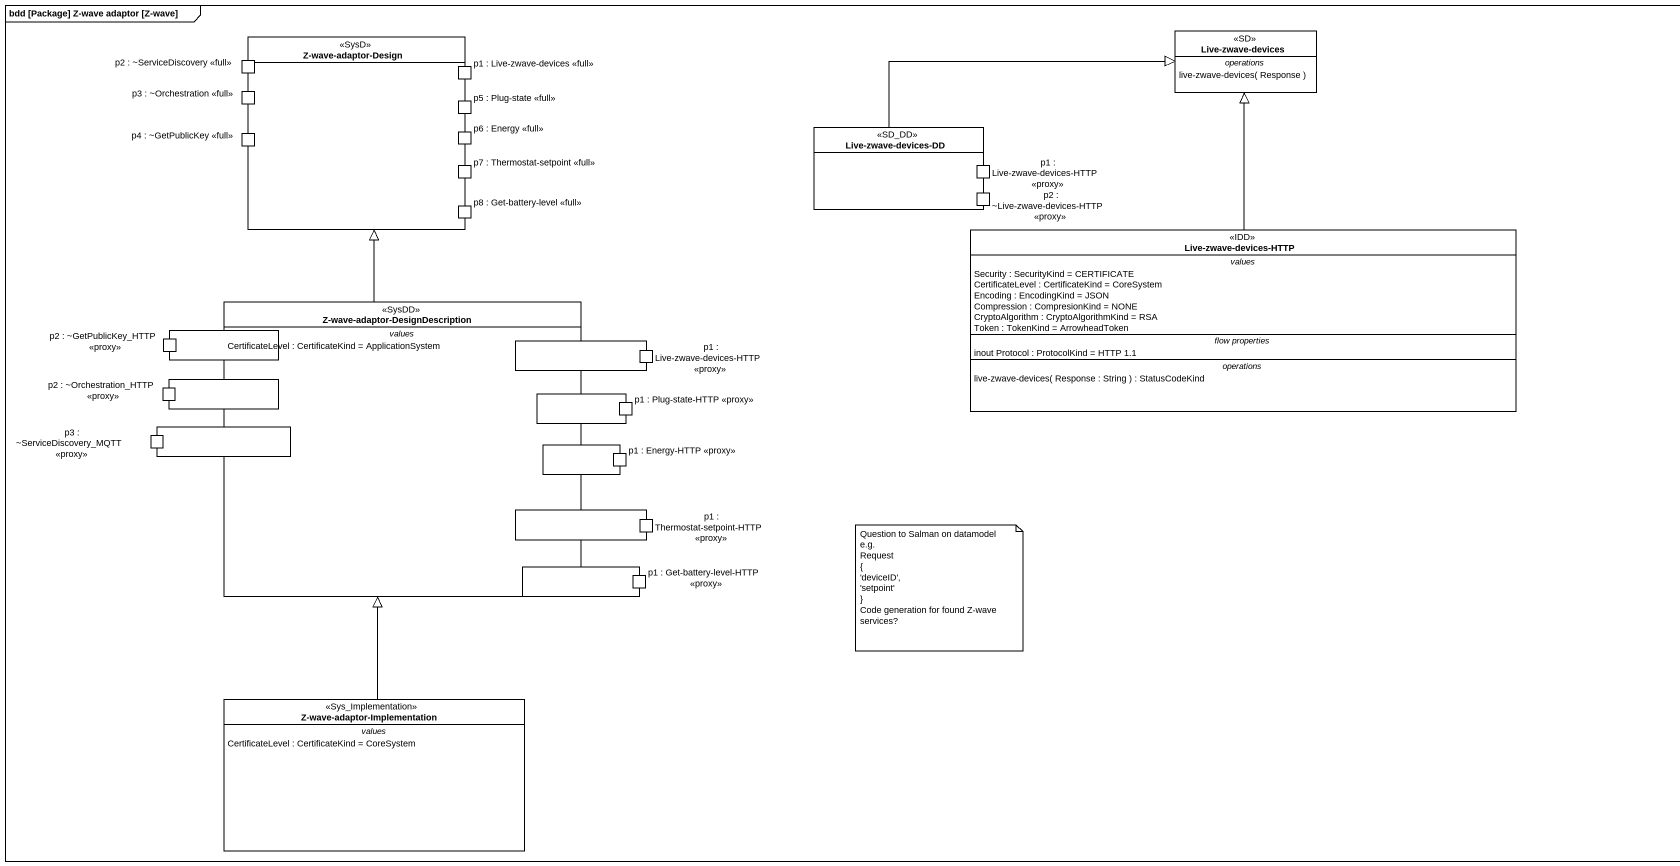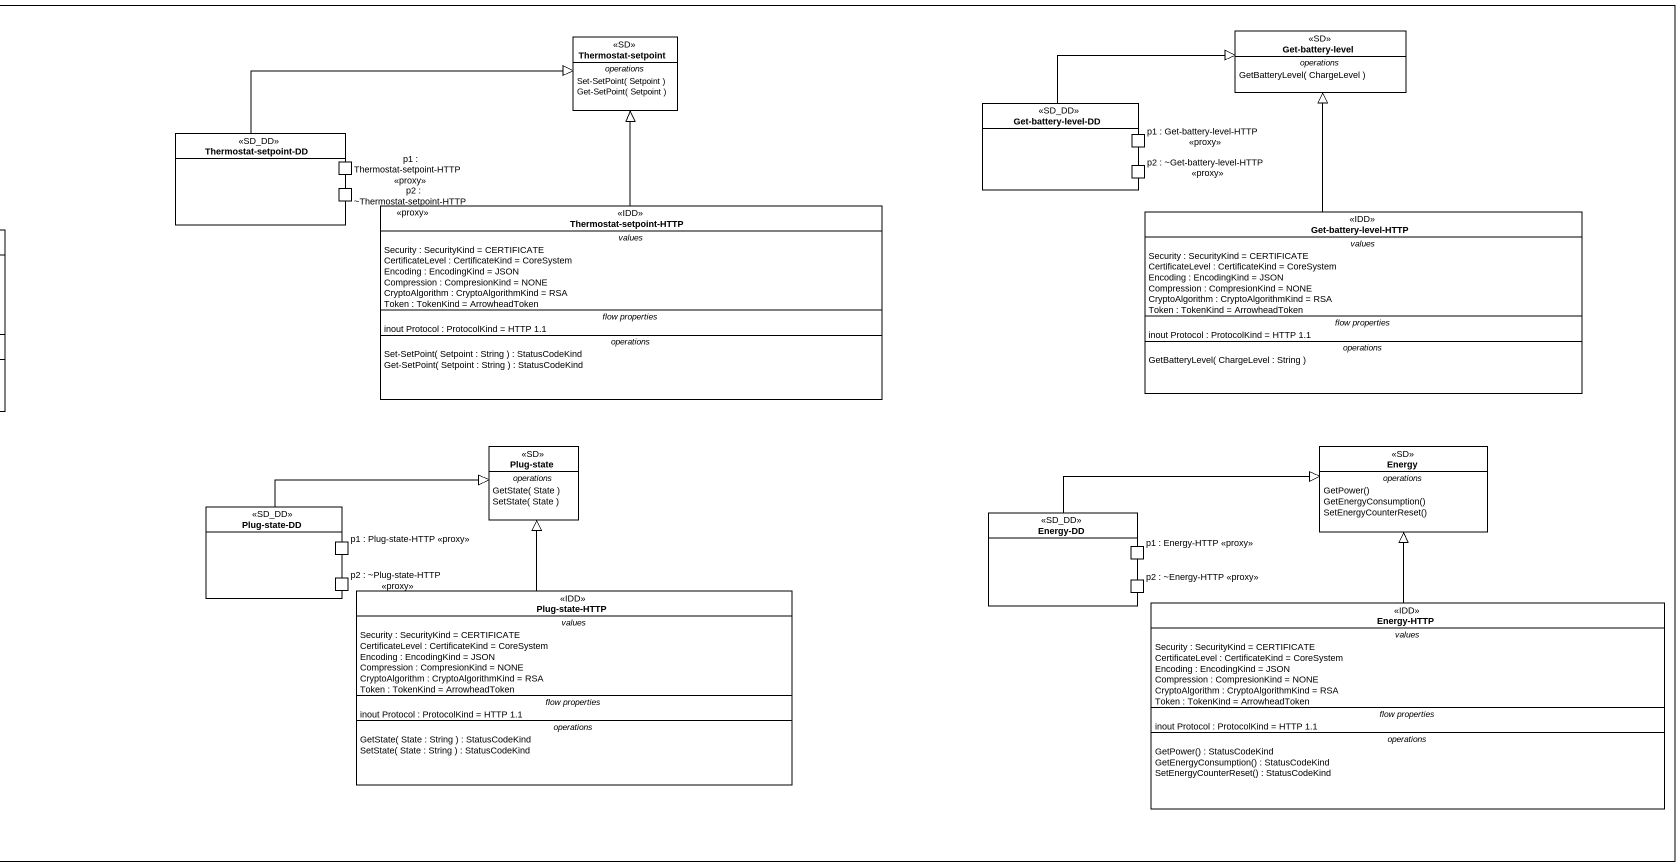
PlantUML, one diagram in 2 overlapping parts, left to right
@startuml
mainframe bdd [Package] Z-wave adaptor [Z-wave]
allowmixing
hide circle
hide empty members
rectangle "Z-wave-adaptor-Design" as Z_wave_adaptor_Design <<SysD>> {
  port "p2 : ~ServiceDiscovery <<full>>" as p2_ServiceDiscovery_full
  port "p3 : ~Orchestration <<full>>" as p3_Orchestration_full
  port "p1 : Live-zwave-devices <<full>>" as p1_Live_zwave_devices_full
  port "p5 : Plug-state <<full>>" as p5_Plug_state_full
  port "p4 : ~GetPublicKey <<full>>" as p4_GetPublicKey_full
  port "p7 : Thermostat-setpoint <<full>>" as p7_Thermostat_setpoint_full
  port "p6 : Energy <<full>>" as p6_Energy_full
  port "p8 : Get-battery-level <<full>>" as p8_Get_battery_level_full
}
class "Live-zwave-devices" as Live_zwave_devices <<SD>> {
  -- operations --
  live-zwave-devices( Response )
}
class "Thermostat-setpoint" as Thermostat_setpoint <<SD>> {
  -- operations --
  Set-SetPoint( Setpoint )
  Get-SetPoint( Setpoint )
}
class "Get-battery-level" as Get_battery_level <<SD>> {
  -- operations --
  GetBatteryLevel( ChargeLevel )
}
rectangle "Live-zwave-devices-DD" as Live_zwave_devices_DD <<SD_DD>> {
  port "p1 : Live-zwave-devices-HTTP <<proxy>>" as p1_Live_zwave_devices_HTTP
  port "p2 : ~Live-zwave-devices-HTTP <<proxy>>" as p2_Live_zwave_devices_HTTP
}
rectangle "Get-battery-level-DD" as Get_battery_level_DD <<SD_DD>> {
  port "p1 : Get-battery-level-HTTP <<proxy>>" as p1_Get_battery_level_HTTP
  port "p2 : ~Get-battery-level-HTTP <<proxy>>" as p2_Get_battery_level_HTTP
}
rectangle "Thermostat-setpoint-DD" as Thermostat_setpoint_DD <<SD_DD>> {
  port "p1 : Thermostat-setpoint-HTTP <<proxy>>" as p1_Thermostat_setpoint_HTTP
  port "p2 : ~Thermostat-setpoint-HTTP <<proxy>>" as p2_Thermostat_setpoint_HTTP
}
class "Thermostat-setpoint-HTTP" as Thermostat_setpoint_HTTP <<IDD>> {
  -- values --
  Security : SecurityKind = CERTIFICATE
  CertificateLevel : CertificateKind = CoreSystem
  Encoding : EncodingKind = JSON
  Compression : CompresionKind = NONE
  CryptoAlgorithm : CryptoAlgorithmKind = RSA
  Token : TokenKind = ArrowheadToken
  -- flow properties --
  inout Protocol : ProtocolKind = HTTP 1.1
  -- operations --
  Set-SetPoint( Setpoint : String ) : StatusCodeKind
  Get-SetPoint( Setpoint : String ) : StatusCodeKind
}
class "Live-zwave-devices-HTTP" as Live_zwave_devices_HTTP <<IDD>> {
  -- values --
  Security : SecurityKind = CERTIFICATE
  CertificateLevel : CertificateKind = CoreSystem
  Encoding : EncodingKind = JSON
  Compression : CompresionKind = NONE
  CryptoAlgorithm : CryptoAlgorithmKind = RSA
  Token : TokenKind = ArrowheadToken
  -- flow properties --
  inout Protocol : ProtocolKind = HTTP 1.1
  -- operations --
  live-zwave-devices( Response : String ) : StatusCodeKind
}
class "Get-battery-level-HTTP" as Get_battery_level_HTTP <<IDD>> {
  -- values --
  Security : SecurityKind = CERTIFICATE
  CertificateLevel : CertificateKind = CoreSystem
  Encoding : EncodingKind = JSON
  Compression : CompresionKind = NONE
  CryptoAlgorithm : CryptoAlgorithmKind = RSA
  Token : TokenKind = ArrowheadToken
  -- flow properties --
  inout Protocol : ProtocolKind = HTTP 1.1
  -- operations --
  GetBatteryLevel( ChargeLevel : String )
}
class "Z-wave-adaptor-DesignDescription" as Z_wave_adaptor <<SysDD>> {
  -- values --
  CertificateLevel : CertificateKind = ApplicationSystem
}
rectangle "p2 : ~GetPublicKey_HTTP <<proxy>>" as p2_GetPublicKey_HTTP_proxy
rectangle "p1 : Live-zwave-devices-HTTP <<proxy>>" as p1_Live_zwave_devices_HTTP_2
rectangle "p2 : ~Orchestration_HTTP <<proxy>>" as p2_Orchestration_HTTP_proxy
rectangle "p3 : ~ServiceDiscovery_MQTT <<proxy>>" as p3_ServiceDiscovery_MQTT
rectangle "p1 : Plug-state-HTTP <<proxy>>" as p1_Plug_state_HTTP_proxy
rectangle "p1 : Energy-HTTP <<proxy>>" as p1_Energy_HTTP_proxy
class "Plug-state" as Plug_state <<SD>> {
  -- operations --
  GetState( State )
  SetState( State )
}
class Energy <<SD>> {
  -- operations --
  GetPower()
  GetEnergyConsumption()
  SetEnergyCounterReset()
}
rectangle "Plug-state-DD" as Plug_state_DD <<SD_DD>> {
  port "p1 : Plug-state-HTTP <<proxy>>" as p1_Plug_state_HTTP_proxy_2
  port "p2 : ~Plug-state-HTTP <<proxy>>" as p2_Plug_state_HTTP_proxy
}
rectangle "Energy-DD" as Energy_DD <<SD_DD>> {
  port "p1 : Energy-HTTP <<proxy>>" as p1_Energy_HTTP_proxy_2
  port "p2 : ~Energy-HTTP <<proxy>>" as p2_Energy_HTTP_proxy
}
rectangle "p1 : Thermostat-setpoint-HTTP <<proxy>>" as p1_Thermostat_setpoint_HTTP_2
rectangle "p1 : Get-battery-level-HTTP <<proxy>>" as p1_Get_battery_level_HTTP_2
class "Plug-state-HTTP" as Plug_state_HTTP <<IDD>> {
  -- values --
  Security : SecurityKind = CERTIFICATE
  CertificateLevel : CertificateKind = CoreSystem
  Encoding : EncodingKind = JSON
  Compression : CompresionKind = NONE
  CryptoAlgorithm : CryptoAlgorithmKind = RSA
  Token : TokenKind = ArrowheadToken
  -- flow properties --
  inout Protocol : ProtocolKind = HTTP 1.1
  -- operations --
  GetState( State : String ) : StatusCodeKind
  SetState( State : String ) : StatusCodeKind
}
class "Energy-HTTP" as Energy_HTTP <<IDD>> {
  -- values --
  Security : SecurityKind = CERTIFICATE
  CertificateLevel : CertificateKind = CoreSystem
  Encoding : EncodingKind = JSON
  Compression : CompresionKind = NONE
  CryptoAlgorithm : CryptoAlgorithmKind = RSA
  Token : TokenKind = ArrowheadToken
  -- flow properties --
  inout Protocol : ProtocolKind = HTTP 1.1
  -- operations --
  GetPower() : StatusCodeKind
  GetEnergyConsumption() : StatusCodeKind
  SetEnergyCounterReset() : StatusCodeKind
}
class "Z-wave-adaptor-Implementation" as Z_wave_adaptor_2 <<Sys_Implementation>> {
  -- values --
  CertificateLevel : CertificateKind = CoreSystem
}
Live_zwave_devices_DD -right-|> Live_zwave_devices
Get_battery_level_DD -right-|> Get_battery_level
Thermostat_setpoint_DD -right-|> Thermostat_setpoint
Thermostat_setpoint_HTTP -up-|> Thermostat_setpoint
Live_zwave_devices_HTTP -up-|> Live_zwave_devices
Get_battery_level_HTTP -up-|> Get_battery_level
Z_wave_adaptor -up-|> Z_wave_adaptor_Design
Plug_state_DD -right-|> Plug_state
Energy_DD -right-|> Energy
Plug_state_HTTP -up-|> Plug_state
Energy_HTTP -up-|> Energy
Z_wave_adaptor_2 -up-|> Z_wave_adaptor
note as N1
  Question to Salman on datamodel e.g.
  Request
  {
  ~'deviceID',
  ~'setpoint'
  ~}
  Code generation for found Z-wave services?
end note
@enduml
